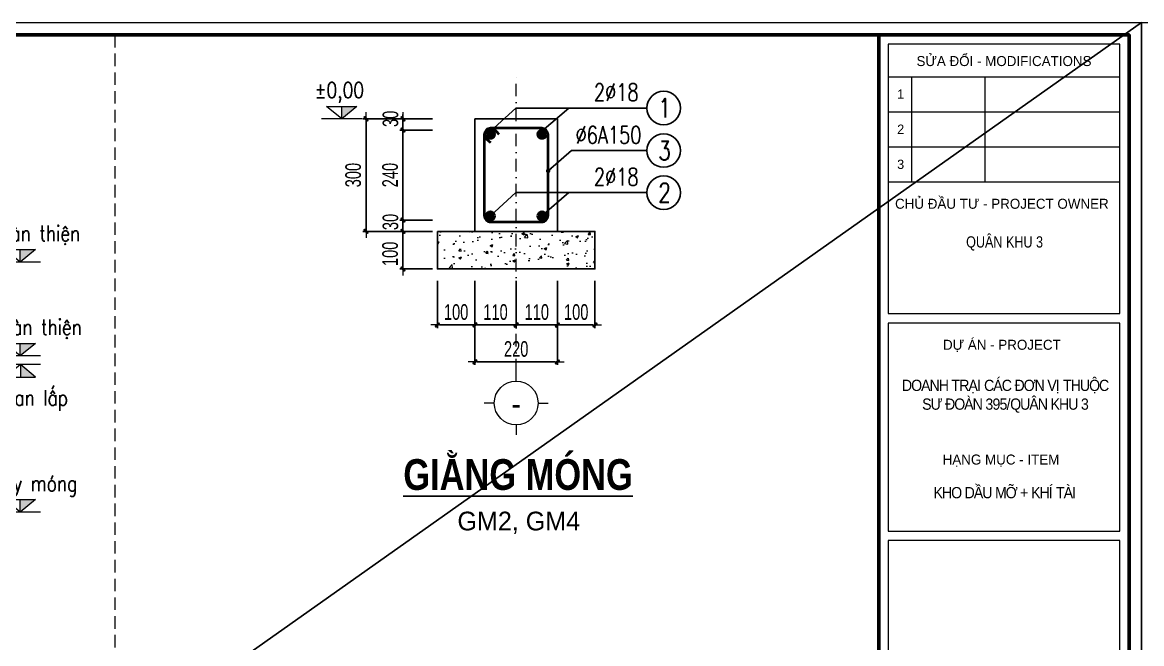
# Model space of a CAD drawing. Header units: millimetres. Extents: x -295047 to 263296, y -724756 to -308748.
# Drawn here: x -132051 to -123104, y -349575 to -344605 of the extents above; entities that cross this region are included whole.
import ezdxf
from ezdxf.enums import TextEntityAlignment as Align

# ---------------------------------------------------------------- set-up
doc = ezdxf.new("R2010")
doc.units = ezdxf.units.MM
doc.header["$MEASUREMENT"] = 0
doc.header["$PDMODE"] = 32
doc.linetypes.add('DASHDOT', pattern=[1, 0.5, -0.25, 0, -0.25])
doc.linetypes.add('HIDDEN', pattern=[0.375, 0.25, -0.125])
doc.layers.get('Defpoints').update_dxf_attribs({"color": 1})
for name, color, linetype, lineweight in [('08. Net Text', 3, 'Continuous', 13), ('Khungten_LCDI', 7, 'Continuous', 5), ('LC Dim', 8, 'Continuous', 18), ('LC Hatch', 252, 'Continuous', 9), ('LC ISO', 153, 'Continuous', 13), ('LC MANH DUT', 35, 'HIDDEN', 5), ('LC Net dam2', 6, 'Continuous', 40), ('LC Net dam3', 1, 'Continuous', 60), ('LC Net manh', 219, 'Continuous', 5), ('LC Net thay', 7, 'Continuous', 25), ('LC Net truc', 79, 'DASHDOT', 13), ('LC Text1', 3, 'Continuous', 20), ('LC Text2', 7, 'Continuous', 25)]:
    doc.layers.add(name, color=color, linetype=linetype, lineweight=lineweight)
doc.layers.add('KCS_Plotter', color=11, linetype='Continuous', plot=False)
doc.styles.add('HOATBIF', font='hoatbif.shx', dxfattribs={"width": 0.7})
doc.styles.add('Khungten', font='VHAVAN.TTF', dxfattribs={"width": 0.9, "height": 5000})
doc.styles.add('LC 1', font='VHAVANB.TTF')
doc.styles.add('LC 3', font='vnsimli.shx', dxfattribs={"width": 0.75})
doc.styles.add('LC3', font='VHARIALB.TTF', dxfattribs={"width": 0.8})
doc.styles.add('T1', font='Vnsimli.shx', dxfattribs={"width": 0.8})
doc.styles.add('Text Khung Ten', font='VHAVAN.TTF')
doc.styles.add('Title', font='VHBLACK.TTF', dxfattribs={"width": 0.8})
doc.dimstyles.new('1-100(1-50)', dxfattribs={"dimscale": 50, "dimtxt": 2.5, "dimasz": 0.35, "dimexe": 0.5, "dimexo": 0, "dimgap": 0.8, "dimtad": 1, "dimdec": 0, "dimzin": 0, "dimdsep": 46, "dimtxsty": 'HOATBIF', "dimblk1": 'DOT', "dimblk2": 'DOT', "dimsah": 1, "dimcen": -1, "dimdle": 1, "dimclrd": 256, "dimclre": 256, "dimclrt": 4, "dimadec": 3, "dimazin": 2, "dimtfac": 0.333333, "dimtdec": 0, "dimtix": 1, "dimtmove": 2, "dimatfit": 3, "dimldrblk": 'DOT', "dimfxl": 1, "dimtvp": 0.833333, "dimtolj": 1, "dimtzin": 0, "dimarcsym": 0})

# ---------------------------------------------------------------- blocks, each defined once
blk = doc.blocks.new('lcdi KC')
at = {"layer": 'Defpoints', "lineweight": 0}
blk.add_lwpolyline([(-1200, -14850), (-1200, 14850), (40800, 14850), (40800, -14850)], close=True, dxfattribs=at)
at = {"layer": 'Khungten_LCDI', "color": 5, "lineweight": 60}
blk.add_line((36600, 14650), (36600, -14650), dxfattribs=at)
at = {"layer": 'Khungten_LCDI', "color": 5, "lineweight": 25}
blk.add_line((40600, -14650), (40600, 14650), dxfattribs=at)
at = {"layer": 'Khungten_LCDI', "color": 9, "lineweight": 15}
for p, q in [((36750, 13981), (40450, 13981)), ((37123, 13981), (37123, 12297)), ((38293, 13981), (38293, 12297)), ((36750, 13420), (40450, 13420)), ((36750, 12858), (40450, 12858)), ((36750, 12297), (40450, 12297))]:
    blk.add_line(p, q, dxfattribs=at)
at = {"layer": 'Khungten_LCDI', "color": 5, "lineweight": 60}
blk.add_lwpolyline([(0, -14650), (0, 14650), (40600, 14650), (40600, -14650)], close=True, dxfattribs=at)
at = {"layer": 'Khungten_LCDI', "color": 9, "lineweight": 15}
for points in [[(36750, 10190), (40450, 10190), (40450, 14500), (36750, 14500)], [(36750, 6712), (40450, 6712), (40450, 10040), (36750, 10040)], [(36750, 2587), (40450, 2587), (40450, 6562), (36750, 6562)]]:
    blk.add_lwpolyline(points, close=True, dxfattribs=at)
at = {"color": 7, "style": 'Khungten'}
for s, p in [('söa ®æi - modifications', (38600, 14151)), ('chñ ®Çu t\xad - project owner', (38566, 11868)), ('dù ¸n - project', (38566, 9612)), ('h¹ng môc - item', (38552, 7776))]:
    blk.add_text(s, height=160, dxfattribs=at).set_placement(p, align=Align.CENTER)
at = {"color": 4, "char_height": 180, "attachment_point": 5, "style": 'Khungten'}
for s, insert, width in [('{\\f.VnArialH|b0|i0|c0|p34;\\W0.8;qu©n khu 3}', (38609, 11313), 2315.24), ('{\\f.VnArialH|b0|i0|c0|p34;\\W0.9;\\T0.9;doanh tr¹i c¸c ®¬n vÞ thuéc s\xad ®oµn 395/qu©n khu 3}', (38617, 8868), 3461.97), ('{\\f.VnArialH|b0|i0|c0|p34;\\T0.9;kho dÇu mì + khÝ tµi}', (38609, 7325), 3712.56)]:
    blk.add_mtext(s, dxfattribs=dict(at, insert=insert, width=width))
at = {"color": 7, "style": 'Khungten', "width": 0.8}
for tag, p in [('REVISION', (39499, -10746)), ('NGAYHT', (39546, -11609))]:
    blk.add_attdef(tag, text='', height=200, dxfattribs=at).set_placement(p, align=Align.CENTER)
at = {"layer": '08. Net Text', "color": 7, "style": 'Text Khung Ten'}
blk.add_text('1', height=150, dxfattribs=at).set_placement((36892, 13627))
at = {"layer": '08. Net Text', "color": 7, "ltscale": 2, "style": 'Text Khung Ten'}
for s, p in [('2', (36892, 13065)), ('3', (36892, 12504))]:
    blk.add_text(s, height=150, dxfattribs=at).set_placement(p)
at = {"layer": 'LC Text1', "style": 'Title', "width": 1.485915}
for tag, p, p2 in [('TENBANVE1', (36913, -8886), (40339, -8886)), ('TENBANVE2', (36913, -9562), (40339, -9562))]:
    blk.add_attdef(tag, text='', height=250, dxfattribs=at).set_placement(p, p2, align=Align.FIT)
at = {"layer": 'LC Text1', "style": 'Title', "width": 0.7}
blk.add_attdef('SOBANVE', text='', height=250, dxfattribs=at).set_placement((39562, -13896), align=Align.CENTER)
blk = doc.blocks.new('Caodo1')
at = {"layer": 'LC Text1'}
blk.add_hatch(color=256, dxfattribs=at).paths.add_polyline_path([(0, 200), (0, 0), (243, 200)])
for p, q in [((0, 0), (0, 200)), ((324, 0), (-324, 0))]:
    blk.add_line(p, q, dxfattribs=at)
blk.add_lwpolyline([(-243, 200), (243, 200), (0, 0), (0, 0)], close=True, dxfattribs=at)
at = {"layer": 'LC Text1', "style": 'T1', "width": 0.8}
blk.add_attdef('%%P0,00', text='', height=250, dxfattribs=at).set_placement((-39, 460), align=Align.MIDDLE_CENTER)
blk = doc.blocks.new('theptron1')
at = {"layer": 'LC Net dam3'}
for p, q in [((-0.5, 0), (0.5, 0)), ((-0.35, 0.35), (0.35, -0.35)), ((0.35, 0.35), (-0.35, -0.35)), ((0, 0.5), (0, -0.5))]:
    blk.add_line(p, q, dxfattribs=at)
blk.add_circle((0, 0), 0.5, dxfattribs=at)
blk = doc.blocks.new('DOT')
at = {"layer": 'LC Dim'}
blk.add_line((-3, 0), (3, 0), dxfattribs=at)
at = {"layer": 'LC Dim', "color": 4}
blk.add_line((-1, -1), (1, 1), dxfattribs=at)
blk.add_lwpolyline([(0.5, 1), (-1, -0.5), (-0.5, -1), (1, 0.5)], close=True, dxfattribs=at)
blk = doc.blocks.new('*D172')
at = {"layer": 'Defpoints', "color": 0, "ltscale": 2, "transparency": 16777216}
for p in [(-128434, -346673.3), (-128104, -346673.3), (-128104, -347025.8)]:
    blk.add_point(p, dxfattribs=at)
at = {"layer": 'LC Dim', "lineweight": -2, "ltscale": 2, "transparency": 16777216}
for p, q in [((-128434, -346673.3), (-128434, -347050.8)), ((-128104, -346673.3), (-128104, -347050.8)), ((-128416.5, -347025.8), (-128121.5, -347025.8))]:
    blk.add_line(p, q, dxfattribs=at)
at = {"layer": 'LC Dim', "lineweight": -2, "ltscale": 2, "transparency": 16777216, "xscale": 17.5, "yscale": 17.5, "zscale": 17.5, "rotation": 180}
blk.add_blockref('DOT', (-128434, -347025.8), dxfattribs=at)
at = {"layer": 'LC Dim', "lineweight": -2, "ltscale": 2, "transparency": 16777216, "xscale": 17.5, "yscale": 17.5, "zscale": 17.5}
blk.add_blockref('DOT', (-128104, -347025.8), dxfattribs=at)
at = {"layer": 'LC Dim', "color": 4, "ltscale": 2, "transparency": 16777216, "insert": (-128269, -346923.3), "char_height": 125, "attachment_point": 5, "style": 'HOATBIF'}
blk.add_mtext('\\A1;110', dxfattribs=at)
blk = doc.blocks.new('_Dot')
at = {"color": 0, "linetype": 'ByBlock', "lineweight": -2}
blk.add_line((-0.5, 0), (-1, 0), dxfattribs=at)
at = {"color": 0, "linetype": 'ByBlock', "const_width": 0.5}
blk.add_lwpolyline([(-0.25, 0, 1), (0.25, 0, 1)], format="xyb", close=True, dxfattribs=at)
blk = doc.blocks.new('*D173')
at = {"layer": 'Defpoints', "color": 0, "ltscale": 2, "transparency": 16777216}
for p in [(-128104, -346673.3), (-127774, -346673.3), (-127774, -347025.8)]:
    blk.add_point(p, dxfattribs=at)
at = {"layer": 'LC Dim', "lineweight": -2, "ltscale": 2, "transparency": 16777216}
for p, q in [((-128104, -346673.3), (-128104, -347050.8)), ((-127774, -346673.3), (-127774, -347050.8)), ((-128086.5, -347025.8), (-127791.5, -347025.8))]:
    blk.add_line(p, q, dxfattribs=at)
at = {"layer": 'LC Dim', "lineweight": -2, "ltscale": 2, "transparency": 16777216, "xscale": 17.5, "yscale": 17.5, "zscale": 17.5, "rotation": 180}
blk.add_blockref('DOT', (-128104, -347025.8), dxfattribs=at)
at = {"layer": 'LC Dim', "lineweight": -2, "ltscale": 2, "transparency": 16777216, "xscale": 17.5, "yscale": 17.5, "zscale": 17.5}
blk.add_blockref('DOT', (-127774, -347025.8), dxfattribs=at)
at = {"layer": 'LC Dim', "color": 4, "ltscale": 2, "transparency": 16777216, "insert": (-127939, -346923.3), "char_height": 125, "attachment_point": 5, "style": 'HOATBIF'}
blk.add_mtext('\\A1;110', dxfattribs=at)
blk = doc.blocks.new('*D174')
at = {"layer": 'Defpoints', "color": 0, "ltscale": 2, "transparency": 16777216}
for p in [(-128434, -346673.3), (-127774, -346673.3), (-127774, -347321)]:
    blk.add_point(p, dxfattribs=at)
at = {"layer": 'LC Dim', "lineweight": -2, "ltscale": 2, "transparency": 16777216}
for p, q in [((-128434, -346673.3), (-128434, -347346)), ((-127774, -346673.3), (-127774, -347346)), ((-128416.5, -347321), (-127791.5, -347321))]:
    blk.add_line(p, q, dxfattribs=at)
at = {"layer": 'LC Dim', "lineweight": -2, "ltscale": 2, "transparency": 16777216, "xscale": 17.5, "yscale": 17.5, "zscale": 17.5, "rotation": 180}
blk.add_blockref('DOT', (-128434, -347321), dxfattribs=at)
at = {"layer": 'LC Dim', "lineweight": -2, "ltscale": 2, "transparency": 16777216, "xscale": 17.5, "yscale": 17.5, "zscale": 17.5}
blk.add_blockref('DOT', (-127774, -347321), dxfattribs=at)
at = {"layer": 'LC Dim', "color": 4, "ltscale": 2, "transparency": 16777216, "insert": (-128104, -347218.5), "char_height": 125, "attachment_point": 5, "style": 'HOATBIF'}
blk.add_mtext('\\A1;220', dxfattribs=at)
blk = doc.blocks.new('*D175')
at = {"layer": 'Defpoints', "color": 0, "ltscale": 2, "transparency": 16777216}
for p in [(-128774, -345377), (-129009, -345467), (-128774, -345467)]:
    blk.add_point(p, dxfattribs=at)
at = {"layer": 'LC Dim', "lineweight": -2, "ltscale": 2, "transparency": 16777216}
for p, q in [((-129009, -345359.5), (-129009, -345342)), ((-128774, -345377), (-129034, -345377)), ((-129009, -345377), (-129009, -345467)), ((-128774, -345467), (-129034, -345467)), ((-129009, -345484.5), (-129009, -345502))]:
    blk.add_line(p, q, dxfattribs=at)
at = {"layer": 'LC Dim', "lineweight": -2, "ltscale": 2, "transparency": 16777216, "xscale": 17.5, "yscale": 17.5, "zscale": 17.5}
for p, rotation in [((-129009, -345377), 270), ((-129009, -345467), 90)]:
    blk.add_blockref('DOT', p, dxfattribs=dict(at, rotation=rotation))
at = {"layer": 'LC Dim', "color": 4, "ltscale": 2, "transparency": 16777216, "insert": (-129108.5, -345377), "char_height": 125, "attachment_point": 5, "rotation": 90, "style": 'HOATBIF'}
blk.add_mtext('\\A1;30', dxfattribs=at)
blk = doc.blocks.new('*D176')
at = {"layer": 'Defpoints', "color": 0, "ltscale": 2, "transparency": 16777216}
for p in [(-128774, -346277), (-129009, -346577), (-128774, -346577)]:
    blk.add_point(p, dxfattribs=at)
at = {"layer": 'LC Dim', "lineweight": -2, "ltscale": 2, "transparency": 16777216}
for p, q in [((-128774, -346277), (-129034, -346277)), ((-129009, -346294.5), (-129009, -346559.5)), ((-128774, -346577), (-129034, -346577))]:
    blk.add_line(p, q, dxfattribs=at)
at = {"layer": 'LC Dim', "lineweight": -2, "ltscale": 2, "transparency": 16777216, "xscale": 17.5, "yscale": 17.5, "zscale": 17.5}
for p, rotation in [((-129009, -346277), 90), ((-129009, -346577), 270)]:
    blk.add_blockref('DOT', p, dxfattribs=dict(at, rotation=rotation))
at = {"layer": 'LC Dim', "color": 4, "ltscale": 2, "transparency": 16777216, "insert": (-129111.5, -346457), "char_height": 125, "attachment_point": 5, "rotation": 90, "style": 'HOATBIF'}
blk.add_mtext('\\A1;100', dxfattribs=at)
blk = doc.blocks.new('*D177')
at = {"layer": 'Defpoints', "color": 0, "ltscale": 2, "transparency": 16777216}
for p in [(-128774, -345377), (-129304.2, -346277), (-128774, -346277)]:
    blk.add_point(p, dxfattribs=at)
at = {"layer": 'LC Dim', "lineweight": -2, "ltscale": 2, "transparency": 16777216}
for p, q in [((-128774, -345377), (-129329.2, -345377)), ((-129304.2, -345394.5), (-129304.2, -346259.5)), ((-128774, -346277), (-129329.2, -346277))]:
    blk.add_line(p, q, dxfattribs=at)
at = {"layer": 'LC Dim', "lineweight": -2, "ltscale": 2, "transparency": 16777216, "xscale": 17.5, "yscale": 17.5, "zscale": 17.5}
for p, rotation in [((-129304.2, -345377), 90), ((-129304.2, -346277), 270)]:
    blk.add_blockref('DOT', p, dxfattribs=dict(at, rotation=rotation))
at = {"layer": 'LC Dim', "color": 4, "ltscale": 2, "transparency": 16777216, "insert": (-129406.7, -345827), "char_height": 125, "attachment_point": 5, "rotation": 90, "style": 'HOATBIF'}
blk.add_mtext('\\A1;300', dxfattribs=at)
blk = doc.blocks.new('TIEUDE1')
at = {"layer": 'LC Text2', "color": 7, "style": 'LC 1'}
blk.add_attdef('TIªU§Ò', text='', height=5, dxfattribs=at).set_placement((0, 0), align=Align.BOTTOM_CENTER)
blk.add_attdef('TL', text='', height=3, dxfattribs=at).set_placement((0, -2), align=Align.TOP_CENTER)
blk = doc.blocks.new('*D178')
at = {"layer": 'Defpoints', "color": 0, "ltscale": 2, "transparency": 16777216}
for p in [(-129009, -345467), (-128774, -345467), (-128774, -346187)]:
    blk.add_point(p, dxfattribs=at)
at = {"layer": 'LC Dim', "lineweight": -2, "ltscale": 2, "transparency": 16777216}
for p, q in [((-128774, -345467), (-129034, -345467)), ((-129009, -346169.5), (-129009, -345484.5)), ((-128774, -346187), (-129034, -346187))]:
    blk.add_line(p, q, dxfattribs=at)
at = {"layer": 'LC Dim', "lineweight": -2, "ltscale": 2, "transparency": 16777216, "xscale": 17.5, "yscale": 17.5, "zscale": 17.5}
for p, rotation in [((-129009, -345467), 90), ((-129009, -346187), 270)]:
    blk.add_blockref('DOT', p, dxfattribs=dict(at, rotation=rotation))
at = {"layer": 'LC Dim', "color": 4, "ltscale": 2, "transparency": 16777216, "insert": (-129111.5, -345827), "char_height": 125, "attachment_point": 5, "rotation": 90, "style": 'HOATBIF'}
blk.add_mtext('\\A1;240', dxfattribs=at)
blk = doc.blocks.new('TTRUC')
at = {"layer": 'LC ISO'}
for p, q in [((0, 6.95), (0, 10.13)), ((-6.95, 0), (-10.13, 0)), ((6.95, 0), (10.13, 0)), ((0, -6.95), (0, -10.13))]:
    blk.add_line(p, q, dxfattribs=at)
at = {"layer": 'LC Net manh'}
blk.add_circle((0, 0), 6.95, dxfattribs=at)
blk = doc.blocks.new('*D179')
at = {"layer": 'Defpoints', "color": 0, "ltscale": 2, "transparency": 16777216}
for p in [(-127774, -346673.3), (-127474, -346673.3), (-127474, -347025.8)]:
    blk.add_point(p, dxfattribs=at)
at = {"layer": 'LC Dim', "lineweight": -2, "ltscale": 2, "transparency": 16777216}
for p, q in [((-127774, -346673.3), (-127774, -347050.8)), ((-127474, -346673.3), (-127474, -347050.8)), ((-127756.5, -347025.8), (-127491.5, -347025.8))]:
    blk.add_line(p, q, dxfattribs=at)
at = {"layer": 'LC Dim', "lineweight": -2, "ltscale": 2, "transparency": 16777216, "xscale": 17.5, "yscale": 17.5, "zscale": 17.5, "rotation": 180}
blk.add_blockref('DOT', (-127774, -347025.8), dxfattribs=at)
at = {"layer": 'LC Dim', "lineweight": -2, "ltscale": 2, "transparency": 16777216, "xscale": 17.5, "yscale": 17.5, "zscale": 17.5}
blk.add_blockref('DOT', (-127474, -347025.8), dxfattribs=at)
at = {"layer": 'LC Dim', "color": 4, "ltscale": 2, "transparency": 16777216, "insert": (-127624, -346923.3), "char_height": 125, "attachment_point": 5, "style": 'HOATBIF'}
blk.add_mtext('\\A1;100', dxfattribs=at)
blk = doc.blocks.new('*D180')
at = {"layer": 'Defpoints', "color": 0, "ltscale": 2, "transparency": 16777216}
for p in [(-128734, -346673.3), (-128434, -346673.3), (-128434, -347025.8)]:
    blk.add_point(p, dxfattribs=at)
at = {"layer": 'LC Dim', "lineweight": -2, "ltscale": 2, "transparency": 16777216}
for p, q in [((-128734, -346673.3), (-128734, -347050.8)), ((-128434, -346673.3), (-128434, -347050.8)), ((-128716.5, -347025.8), (-128451.5, -347025.8))]:
    blk.add_line(p, q, dxfattribs=at)
at = {"layer": 'LC Dim', "lineweight": -2, "ltscale": 2, "transparency": 16777216, "xscale": 17.5, "yscale": 17.5, "zscale": 17.5, "rotation": 180}
blk.add_blockref('DOT', (-128734, -347025.8), dxfattribs=at)
at = {"layer": 'LC Dim', "lineweight": -2, "ltscale": 2, "transparency": 16777216, "xscale": 17.5, "yscale": 17.5, "zscale": 17.5}
blk.add_blockref('DOT', (-128434, -347025.8), dxfattribs=at)
at = {"layer": 'LC Dim', "color": 4, "ltscale": 2, "transparency": 16777216, "insert": (-128584, -346923.3), "char_height": 125, "attachment_point": 5, "style": 'HOATBIF'}
blk.add_mtext('\\A1;100', dxfattribs=at)
blk = doc.blocks.new('*D33')
at = {"layer": 'Defpoints', "color": 0, "ltscale": 2, "transparency": 16777216}
for p in [(-128774, -346187), (-129009, -346277), (-128774, -346277)]:
    blk.add_point(p, dxfattribs=at)
at = {"layer": 'LC Dim', "lineweight": -2, "ltscale": 2, "transparency": 16777216}
for p, q in [((-129009, -346169.5), (-129009, -346152)), ((-128774, -346187), (-129034, -346187)), ((-129009, -346187), (-129009, -346277)), ((-128774, -346277), (-129034, -346277)), ((-129009, -346294.5), (-129009, -346312))]:
    blk.add_line(p, q, dxfattribs=at)
at = {"layer": 'LC Dim', "lineweight": -2, "ltscale": 2, "transparency": 16777216, "xscale": 17.5, "yscale": 17.5, "zscale": 17.5}
for p, rotation in [((-129009, -346187), 270), ((-129009, -346277), 90)]:
    blk.add_blockref('DOT', p, dxfattribs=dict(at, rotation=rotation))
at = {"layer": 'LC Dim', "color": 4, "ltscale": 2, "transparency": 16777216, "insert": (-129108.5, -346202), "char_height": 125, "attachment_point": 5, "rotation": 90, "style": 'HOATBIF'}
blk.add_mtext('\\A1;30', dxfattribs=at)

msp = doc.modelspace()

# ---------------------------------------------------------------- hatches: boundary and pattern name
at = {"layer": 'LC Hatch', "ltscale": 2}
h = msp.add_hatch(dxfattribs=at)
h.set_pattern_fill('AR-CONC', color=256, scale=30, style=0)
h.set_pattern_definition([(50, (-594524.52, -701076.88), (215.178055, -18.82564), [22.5, -247.5]), (355, (-594524.52, -701076.88), (-41.6254, 225.65764), [18, -198]), (100.4514, (-594506.6, -701078.45), (173.552815, 206.83186), [19.12206, -210.34263]), (46.1842, (-594524.52, -701016.88), (320.17231, -49.6557), [33.75, -371.25]), (96.6356, (-594497.84, -701021.02), (280.39881, 292.23536), [28.68309, -315.5139]), (351.1842, (-594524.52, -701016.9), (280.39858, 292.23558), [27, -297]), (21, (-594494.52, -701031.88), (179.072116, -120.785667), [22.5, -247.5]), (326, (-594494.52, -701031.88), (72.9946, 217.54501), [18, -198]), (71.4514, (-594479.6, -701041.95), (252.06679, 96.75915), [19.12206, -210.34263]), (37.5, (-594524.52, -701076.884), (3.647957, 99.868156), [0, -195.6, 0, -201, 0, -198.75]), (7.5, (-594524.52, -701076.88), (78.920861, 118.323514), [0, -114.6, 0, -191.1, 0, -75.75]), (327.5, (-594591.42, -701076.884), (160.146731, -6.766462), [0, -75, 0, -234, 0, -310.5]), (317.5, (-594621.42, -701076.88), (174.95585, 30.031495), [0, -97.5, 0, -155.4, 0, -220.5])])
h.paths.add_polyline_path([(-128734, -346277), (-128734, -346577), (-127474, -346577), (-127474, -346277)])

# ---------------------------------------------------------------- linework, layer by layer
at = {"layer": 'KCS_Plotter', "ltscale": 2}
msp.add_line((-144104.2, -359455.3), (-123104.2, -344605.3), dxfattribs=at)
at = {"layer": 'LC MANH DUT', "ltscale": 400}
msp.add_line((-131313.5, -344705.3), (-131313.5, -355661), dxfattribs=at)
at = {"layer": 'LC Net dam2'}
for p, q in [((-128359, -345523.2), (-128309.9, -345567)), ((-128286.3, -345452), (-128243.2, -345500.3))]:
    msp.add_line(p, q, dxfattribs=at)
msp.add_lwpolyline([(-128359, -345503), (-128359, -346151, 0.414214), (-128308, -346202), (-127900, -346202, 0.414214), (-127849, -346151), (-127849, -345503, 0.414214), (-127900, -345452), (-128308, -345452, 0.414214)], format="xyb", close=True, dxfattribs=at)
at = {"layer": 'LC Net thay', "linetype": 'Continuous', "ltscale": 1000}
for points in [[(-128434, -345377), (-128434, -346277), (-127774, -346277), (-127774, -345377)], [(-128734, -346277), (-128734, -346577), (-127474, -346577), (-127474, -346277)]]:
    msp.add_lwpolyline(points, close=True, dxfattribs=at)
at = {"layer": 'LC Net truc', "ltscale": 200}
msp.add_line((-128104, -347397.7), (-128104, -345027.8), dxfattribs=at)
at = {"layer": 'LC Text2', "ltscale": 100}
for centre in [(-126924.9, -345290.4), (-126924.9, -345630.9), (-126924.9, -345967.4)]:
    msp.add_circle(centre, 133.8, dxfattribs=at)

# ---------------------------------------------------------------- block references
at = {"layer": 'LC Dim', "yscale": 60.00000000069849}
for p, xscale, zscale in [((-128310.1, -345500.1), -60.00000000069849, 60.00000000064909), ((-127897.9, -345500.1), 60.00000000069849, 60.00000000069849)]:
    msp.add_blockref('theptron1', p, dxfattribs=dict(at, xscale=xscale, zscale=zscale))
for p, xscale, zscale, rotation in [((-128310.1, -346153.9), 60.00000000069849, 60.00000000069849, 180.0000000004822), ((-127897.9, -346153.9), -60.00000000069849, 60.00000000064909, 180)]:
    msp.add_blockref('theptron1', p, dxfattribs=dict(at, xscale=xscale, zscale=zscale, rotation=rotation))
at = {"layer": 'LC ISO', "xscale": 25.19610424696835, "yscale": 25.19610424696835, "zscale": 25.19610424696835}
msp.add_blockref('TTRUC', (-128104, -347650.8), dxfattribs=at)
at = {"layer": 'LC Net thay', "xscale": 0.5000000000000013, "yscale": 0.5000000000000013, "zscale": 0.5000000000000013}
for p in [(-143504.2, -352030.3), (-122504.2, -352030.3)]:
    msp.add_blockref('lcdi KC', p, dxfattribs=at)
at = {"layer": 'LC Text1'}
ref = msp.add_blockref('Caodo1', (-129498, -345377), dxfattribs=dict(at, xscale=0.5, yscale=0.5, zscale=0.5))
ref.add_attrib('%%P0,00', '%%p0,00', dxfattribs={"layer": 'LC Text2', "height": 125, "style": 'T1', "width": 0.8}).set_placement((-129517.5, -345147.2), align=Align.MIDDLE_CENTER)
ref = msp.add_blockref('Caodo1', (-132068.6, -346523.3), dxfattribs=dict(at, xscale=0.5, yscale=0.5, zscale=0.5))
ref.add_attrib('%%P0,00', 'cèt hoµn thiÖn', dxfattribs={"layer": 'LC Text2', "height": 125, "style": 'T1', "width": 0.8}).set_placement((-132088.1, -346293.5), align=Align.MIDDLE_CENTER)
ref = msp.add_blockref('Caodo1', (-132068.6, -347273.3), dxfattribs=dict(at, xscale=0.5, yscale=0.5, zscale=0.5))
ref.add_attrib('%%P0,00', 's©n hoµn thiÖn', dxfattribs={"layer": 'LC Text2', "height": 125, "style": 'T1', "width": 0.8}).set_placement((-132088.1, -347043.5), align=Align.MIDDLE_CENTER)
ref = msp.add_blockref('Caodo1', (-132067.7, -347343.3), dxfattribs=dict(at, xscale=-0.5, yscale=0.5, zscale=0.5, rotation=180))
ref.add_attrib('%%P0,00', 'cos san lÊp', dxfattribs={"layer": 'LC Text2', "height": 125, "style": 'T1', "width": 0.8}).set_placement((-132087.2, -347608.7), align=Align.MIDDLE_CENTER)
ref = msp.add_blockref('Caodo1', (-132068.6, -348523.3), dxfattribs=dict(at, xscale=0.5, yscale=0.5, zscale=0.5))
ref.add_attrib('%%P0,00', 'cèt ®¸y mãng', dxfattribs={"layer": 'LC Text2', "height": 125, "style": 'T1', "width": 0.8}).set_placement((-132088.1, -348293.5), align=Align.MIDDLE_CENTER)
at = {"layer": 'LC Text2'}
ref = msp.add_blockref('TIEUDE1', (-128083.1, -348419.3), dxfattribs=dict(at, xscale=-50.00000000009664, yscale=50.00000000009664, zscale=50.00000000009664))
ref.add_attrib('TIªU§Ò', '%%ugi»ng mãng', dxfattribs={"color": 7, "height": 246.221, "style": 'LC3', "width": 0.8}).set_placement((-128089, -348419.3), align=Align.BOTTOM_CENTER)
ref.add_attrib('TL', 'gm2, gm4', dxfattribs={"color": 7, "height": 150, "style": 'LC 1'}).set_placement((-128083.1, -348519.3), align=Align.TOP_CENTER)

# ---------------------------------------------------------------- texts
at = {"layer": 'LC Text1', "ltscale": 0.2, "style": 'LC 1', "width": 0.9}
msp.add_text('-', height=197.3, dxfattribs=at).set_placement((-128104, -347811.3), align=Align.BOTTOM_CENTER)
at = {"layer": 'LC Text2', "linetype": 'ByBlock', "style": 'LC 3', "width": 0.75}
for s, p in [('2%%C18', (-127482.6, -345233.3)), ('%%C6A150', (-127629.1, -345575.5)), ('2%%C18', (-127482.6, -345910.4))]:
    msp.add_text(s, height=138.89, dxfattribs=at).set_placement(p)
at = {"layer": 'LC Text2', "ltscale": 100, "style": 'LC 3', "width": 0.75}
for s, p in [('1', (-126917.4, -345290.4)), ('3', (-126917.4, -345630.9)), ('2', (-126917.4, -345967.4))]:
    msp.add_text(s, height=152.8, dxfattribs=at).set_placement(p, align=Align.MIDDLE_CENTER)

# ---------------------------------------------------------------- dimensions: what is measured, and where the dimension line sits
at = {"layer": 'LC Dim', "ltscale": 2}
for base, p1, p2, angle, picture, middle in [((-129304.2, -346277), (-128774, -345377), (-128774, -346277), 270, '*D177', (-129406.7, -345827)), ((-129009, -345467), (-128774, -346187), (-128774, -345467), 90, '*D178', (-129111.5, -345827))]:
    dim = msp.add_linear_dim(base=base, p1=p1, p2=p2, angle=angle, dimstyle='1-100(1-50)', override={"dimlfac": 0.333333}, dxfattribs=at)
    dim.commit()
    dim.dimension.update_dxf_attribs({"geometry": picture, "text_midpoint": middle})
for base, p1, p2, picture, middle in [((-129009, -345467), (-128774, -345377), (-128774, -345467), '*D175', (-129108.5, -345377)), ((-129009, -346277), (-128774, -346187), (-128774, -346277), '*D33', (-129108.5, -346202)), ((-129009, -346577), (-128774, -346277), (-128774, -346577), '*D176', (-129111.5, -346457))]:
    dim = msp.add_linear_dim(base=base, p1=p1, p2=p2, angle=270, dimstyle='1-100(1-50)', override={"dimlfac": 0.333333}, dxfattribs=at)
    dim.commit()
    dim.dimension.update_dxf_attribs({"geometry": picture, "text_midpoint": middle, "dimtype": 160})
for base, p1, p2, picture, middle in [((-128434, -347025.8), (-128734, -346673.3), (-128434, -346673.3), '*D180', (-128584, -346923.3)), ((-128104, -347025.8), (-128434, -346673.3), (-128104, -346673.3), '*D172', (-128269, -346923.3)), ((-127774, -347321), (-128434, -346673.3), (-127774, -346673.3), '*D174', (-128104, -347218.5)), ((-127774, -347025.8), (-128104, -346673.3), (-127774, -346673.3), '*D173', (-127939, -346923.3)), ((-127474, -347025.8), (-127774, -346673.3), (-127474, -346673.3), '*D179', (-127624, -346923.3))]:
    dim = msp.add_linear_dim(base=base, p1=p1, p2=p2, dimstyle='1-100(1-50)', override={"dimlfac": 0.333333}, dxfattribs=at)
    dim.commit()
    dim.dimension.update_dxf_attribs({"geometry": picture, "text_midpoint": middle})

# ---------------------------------------------------------------- leaders
for points in [[(-128310.1, -345476.9), (-128105.8, -345290.4), (-127058.7, -345290.4)], [(-127897.9, -345476.9), (-127682, -345290.4), (-127058.7, -345290.4)], [(-127849, -345793.9), (-127662.5, -345630.9), (-127058.7, -345630.9)], [(-128310.1, -346153.9), (-128105.8, -345967.4), (-127058.7, -345967.4)], [(-127897.9, -346153.9), (-127682, -345967.4), (-127058.7, -345967.4)]]:
    msp.add_leader(points, dimstyle='1-100(1-50)', override={"dimasz": 0.7}, dxfattribs=at)

doc.saveas('drawing.dxf')
